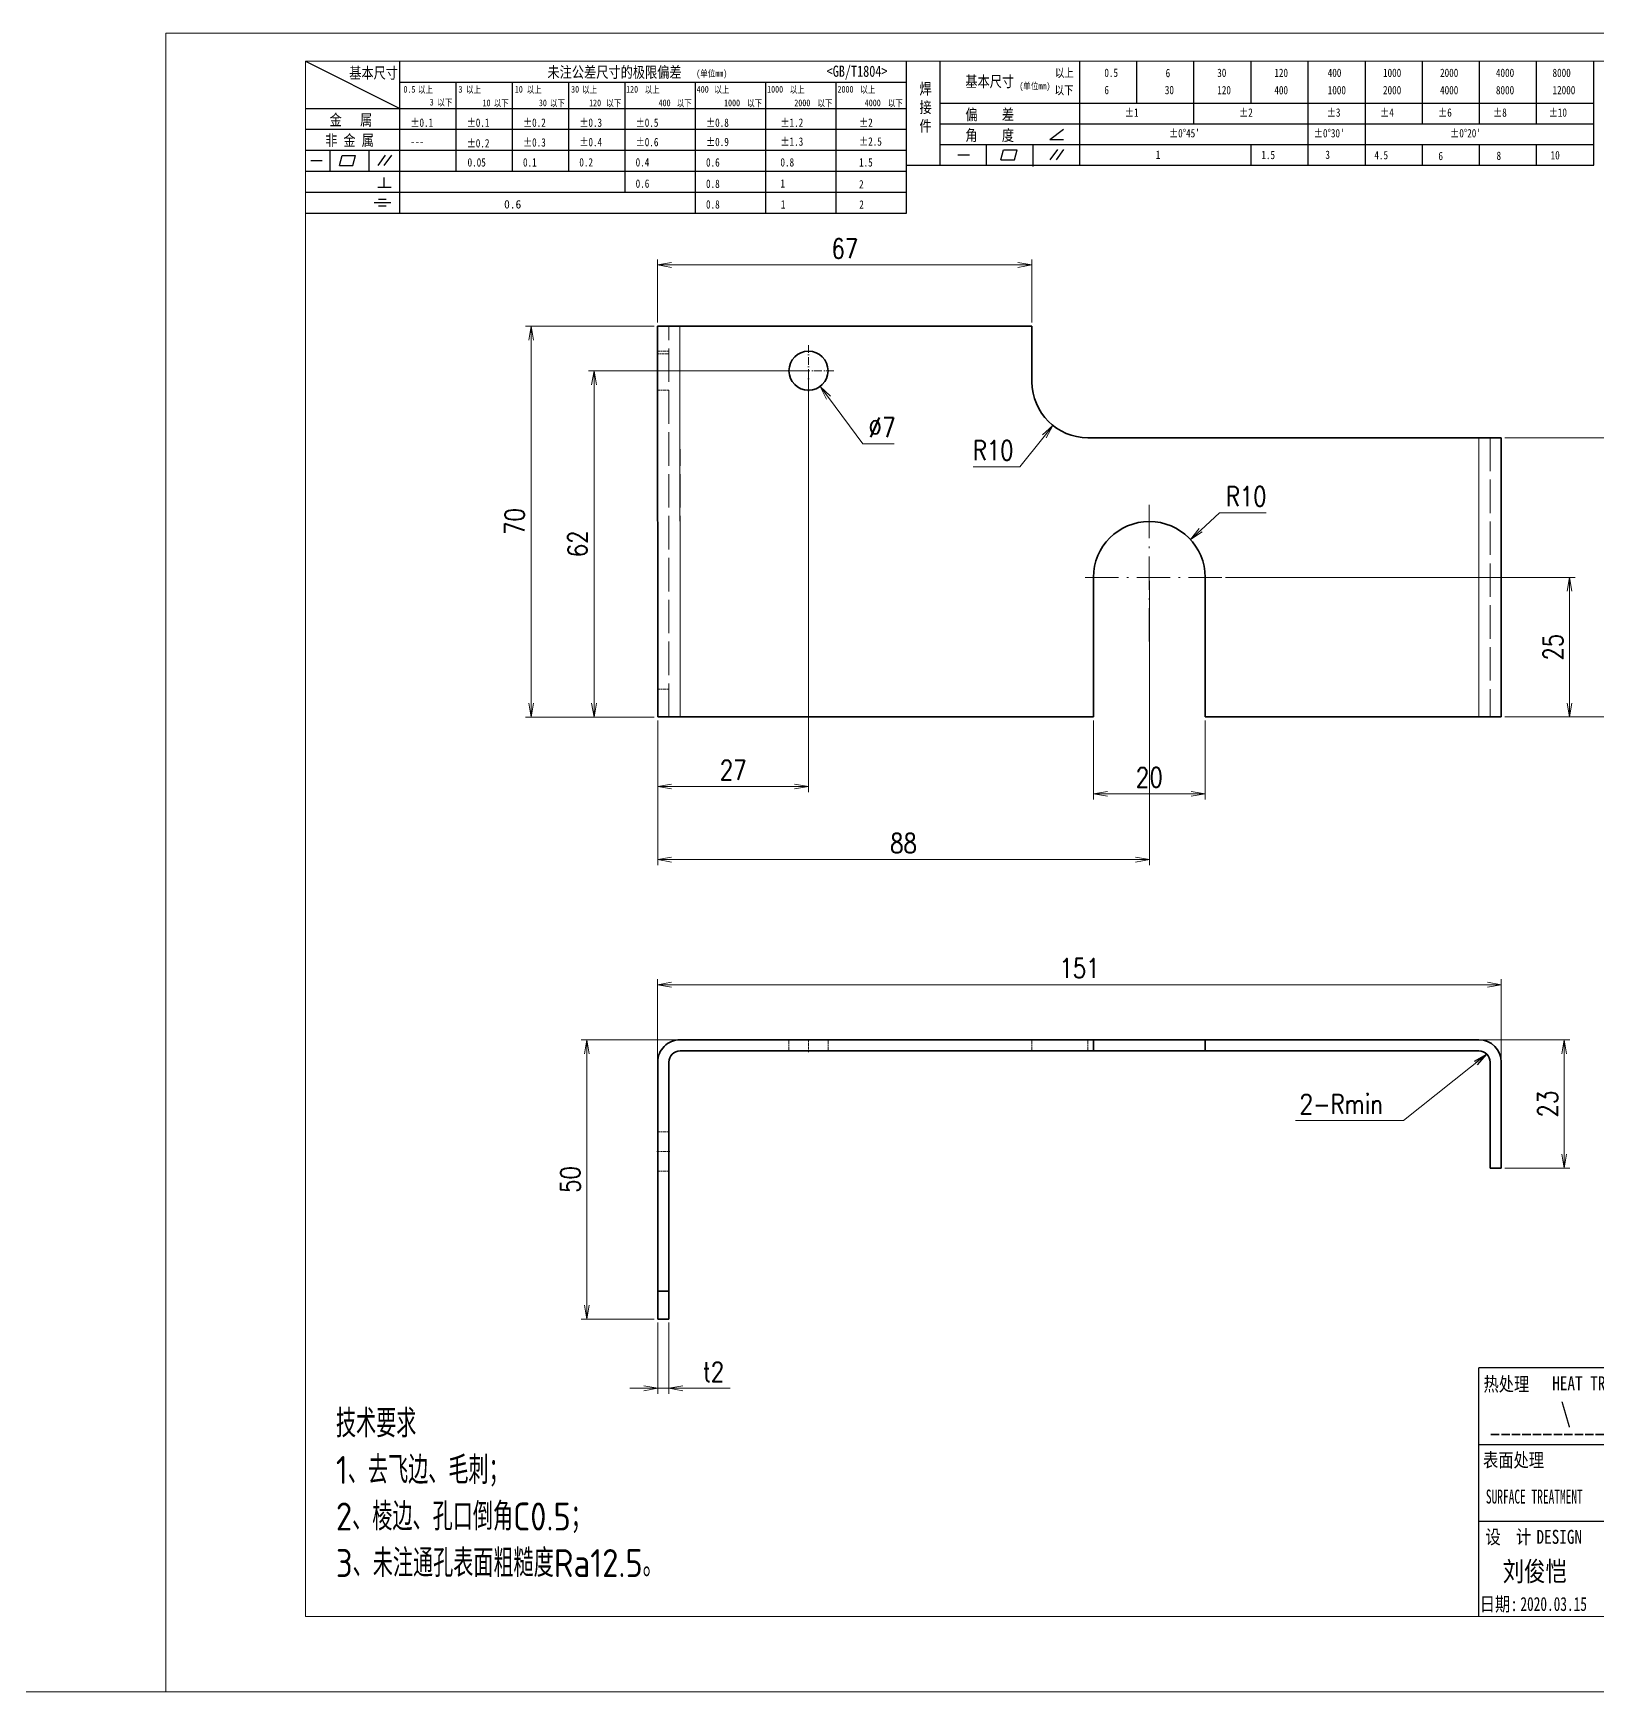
# Model space of a CAD drawing. Header units: millimetres. Extents: x 1333 to 359964, y -52803 to -5704.
# Drawn here: x 176252.7 to 176532.6, y -26401.6 to -26104.6 of the extents above; entities that cross this region are included whole.
import ezdxf
from ezdxf.enums import TextEntityAlignment as Align

# ---------------------------------------------------------------- set-up
doc = ezdxf.new("R2010")
doc.units = ezdxf.units.MM
doc.header["$LTSCALE"] = 0.5
for name, pattern in [('AM_ISO02W050x2', [3.75, 3, -0.75]), ('AM_ISO08W050x2', [9, 6, -0.75, 1.5, -0.75]), ('DASHDOT', [18.5, 12, -3, 0.5, -3]), ('DASHED', [15, 12, -3])]:
    doc.linetypes.add(name, pattern=pattern)
for name, color, linetype, lineweight in [('中心线', 2, 'AM_ISO08W050x2', 18), ('图框', 7, 'Continuous', 18), ('标注线', 3, 'Continuous', 18), ('热处理', 7, 'Continuous', 20), ('粗实线', 7, 'Continuous', 35), ('粗虚线', 6, 'AM_ISO02W050x2', 35), ('虚线', 1, 'AM_ISO02W050x2', 18)]:
    doc.layers.add(name, color=color, linetype=linetype, lineweight=lineweight)
doc.layers.add('图\\M+19E79\\M+195B6\\M+18E9A', color=7, linetype='Continuous')
doc.layers.add('打印-禁用', color=7, linetype='Continuous', lineweight=15, plot=False)
doc.styles.add('DIM', font='romans.shx', dxfattribs={"width": 0.8, "bigfont": 'bigfont.shx'})
doc.styles.add('国标', font='simfang.ttf', dxfattribs={"width": 0.8})
doc.styles.add('机械长仿宋', font='gbenor.shx', dxfattribs={"height": 1, "bigfont": 'gbcbig.shx'})
doc.dimstyles.new('DEH 1-1', dxfattribs={"dimtxt": 3.5, "dimasz": 2.5, "dimexe": 1, "dimexo": 0.625, "dimgap": 1.2, "dimtad": 1, "dimtoh": 1, "dimdsep": 46, "dimtxsty": 'DIM', "dimblk": 'OPEN', "dimcen": 0, "dimclrd": 8, "dimclre": 8, "dimclrt": 2, "dimazin": 2, "dimtfac": 0.5, "dimtmove": 0, "dimatfit": 3, "dimldrblk": 'OPEN', "dimfxl": 0, "dimtolj": 2, "dimlwd": 18, "dimlwe": 18, "dimarcsym": 0})
doc.dimstyles.new('DEH 1-1$0', dxfattribs={"dimtxt": 3.5, "dimasz": 2.5, "dimexe": 1, "dimexo": 0.625, "dimgap": 1.2, "dimtad": 1, "dimzin": 9, "dimdsep": 46, "dimtxsty": 'DIM', "dimblk": 'OPEN', "dimcen": 0, "dimclrd": 8, "dimclre": 8, "dimclrt": 2, "dimazin": 2, "dimtfac": 0.5, "dimtmove": 0, "dimatfit": 3, "dimldrblk": 'OPEN', "dimfxl": 0, "dimtolj": 2, "dimlwd": 18, "dimlwe": 18, "dimarcsym": 0})
doc.dimstyles.new('DEH 1-1$3', dxfattribs={"dimtxt": 3.5, "dimasz": 2.5, "dimexe": 1, "dimexo": 0.625, "dimgap": 1.2, "dimtad": 1, "dimtoh": 1, "dimdsep": 46, "dimtxsty": 'DIM', "dimblk": 'OPEN', "dimcen": 0, "dimclrd": 8, "dimclre": 8, "dimclrt": 2, "dimazin": 2, "dimtfac": 0.5, "dimtofl": 0, "dimtmove": 0, "dimatfit": 3, "dimldrblk": 'OPEN', "dimfxl": 0, "dimtolj": 2, "dimlwd": 18, "dimlwe": 18, "dimarcsym": 0})
doc.dimstyles.new('DEH 1-1$4', dxfattribs={"dimtxt": 3.5, "dimasz": 2.5, "dimexe": 1, "dimexo": 0.625, "dimgap": 1.2, "dimtad": 1, "dimtoh": 1, "dimdsep": 46, "dimtxsty": 'DIM', "dimblk": 'OPEN', "dimcen": 0, "dimclrd": 8, "dimclre": 8, "dimclrt": 2, "dimazin": 2, "dimtfac": 0.5, "dimtofl": 0, "dimtmove": 0, "dimatfit": 3, "dimldrblk": 'OPEN', "dimfxl": 0, "dimtolj": 2, "dimlwd": 18, "dimlwe": 18, "dimarcsym": 0})

# ---------------------------------------------------------------- blocks, each defined once
blk = doc.blocks.new('GZDEH零件A3图框V01版')
at = {"layer": '图\\M+19E79\\M+195B6\\M+18E9A', "color": 9}
for p, q in [((2882.49, -1554.46), (2899.37, -1562.92)), ((2899.37, -1581.67), (2899.37, -1554.46)), ((2990.09, -1581.67), (2990.09, -1554.46)), ((2996.09, -1573.08), (2996.09, -1554.46)), ((3021.09, -1561.98), (3021.09, -1554.46)), ((3031.31, -1561.98), (3031.31, -1554.46)), ((3041.53, -1561.98), (3041.53, -1554.46)), ((3051.75, -1561.98), (3051.75, -1554.46)), ((3061.98, -1561.98), (3061.98, -1554.46)), ((3072.2, -1561.98), (3072.2, -1554.46)), ((3082.42, -1561.98), (3082.42, -1554.46)), ((3092.64, -1561.98), (3092.64, -1554.46)), ((3102.86, -1561.98), (3102.86, -1554.46)), ((3113.09, -1573.08), (3113.09, -1554.46)), ((2899.37, -1558.24), (2990.09, -1558.24)), ((2909.45, -1574.17), (2909.45, -1558.24)), ((2919.53, -1574.17), (2919.53, -1558.24)), ((2929.61, -1574.17), (2929.61, -1558.24)), ((2939.69, -1577.92), (2939.69, -1558.24)), ((2952.29, -1581.67), (2952.29, -1558.24)), ((2964.89, -1581.67), (2964.89, -1558.24)), ((2977.49, -1581.67), (2977.49, -1558.24)), ((2996.09, -1561.98), (3113.09, -1561.98)), ((3021.09, -1573.08), (3021.09, -1561.98)), ((3041.53, -1565.68), (3041.53, -1561.98)), ((3061.98, -1573.08), (3061.98, -1561.98)), ((3072.2, -1573.08), (3072.2, -1561.98)), ((3082.42, -1565.68), (3082.42, -1561.98)), ((3092.64, -1565.68), (3092.64, -1561.98)), ((3102.86, -1565.68), (3102.86, -1561.98)), ((2882.49, -1562.92), (2990.09, -1562.92)), ((2882.49, -1566.67), (2990.09, -1566.67)), ((2996.09, -1565.68), (3113.09, -1565.68)), ((3015.75, -1568.51), (3018.15, -1566.66)), ((2882.49, -1570.42), (2990.09, -1570.42)), ((2886.92, -1574.12), (2886.92, -1570.42)), ((2893.91, -1574.12), (2893.91, -1570.42)), ((2996.09, -1569.38), (3113.09, -1569.38)), ((3004.42, -1573.08), (3004.42, -1569.38)), ((3006.97, -1572.12), (3007.45, -1570.33)), ((3007.45, -1570.33), (3009.86, -1570.33)), ((3009.39, -1572.12), (3009.86, -1570.33)), ((3012.75, -1573.08), (3012.75, -1569.38)), ((3015.75, -1568.51), (3018.15, -1568.51)), ((3015.81, -1572.12), (3017.15, -1570.26)), ((3016.89, -1572.12), (3018.23, -1570.26)), ((3051.75, -1573.08), (3051.75, -1569.38)), ((3082.42, -1573.08), (3082.42, -1569.48)), ((3092.64, -1573.08), (3092.64, -1569.38)), ((3102.86, -1573.08), (3102.86, -1569.38)), ((2883.43, -1572.27), (2885.49, -1572.27)), ((2888.59, -1573.16), (2889.07, -1571.37)), ((2888.59, -1573.16), (2891, -1573.16)), ((2889.07, -1571.37), (2891.48, -1571.37)), ((2891, -1573.16), (2891.48, -1571.37)), ((2895.52, -1573.16), (2896.85, -1571.3)), ((2896.6, -1573.16), (2897.94, -1571.3)), ((2990.09, -1573.08), (3113.09, -1573.08)), ((2999.26, -1571.23), (3001.32, -1571.23)), ((3006.97, -1572.12), (3009.39, -1572.12)), ((3012.75, -1573.33), (3012.75, -1573.08)), ((2882.49, -1574.17), (2990.09, -1574.17)), ((2895.42, -1577.05), (2897.81, -1577.05)), ((2896.58, -1577.05), (2896.58, -1575.28)), ((2882.49, -1577.92), (2990.09, -1577.92)), ((2894.79, -1579.77), (2897.77, -1579.77)), ((2895.57, -1579.17), (2896.92, -1579.17)), ((2882.49, -1581.67), (2990.09, -1581.67)), ((2895.57, -1580.37), (2896.93, -1580.37)), ((3272.49, -1788.46), (3092.49, -1788.46)), ((3181.99, -1802.21), (3092.49, -1802.21)), ((3181.99, -1815.96), (3092.49, -1815.96))]:
    blk.add_line(p, q, dxfattribs=at)
at = {"layer": '图\\M+19E79\\M+195B6\\M+18E9A', "color": 7}
blk.add_line((3272.49, -1788.46), (3092.49, -1788.46), dxfattribs=at)
at = {"layer": '图\\M+19E79\\M+195B6\\M+18E9A', "color": 9, "linetype": 'Continuous'}
blk.add_line((3092.49, -1832.96), (3092.49, -1788.46), dxfattribs=at)
at = {"layer": '图框', "linetype": 'Continuous'}
for p, q in [((2882.49, -1554.46), (2882.49, -1832.96)), ((3272.49, -1554.46), (2882.49, -1554.46)), ((2882.49, -1832.96), (3272.49, -1832.96))]:
    blk.add_line(p, q, dxfattribs=at)
at = {"layer": '打印-禁用', "linetype": 'Continuous'}
for p, q in [((2857.49, -1549.46), (2857.49, -1846.46)), ((3277.49, -1549.46), (2857.49, -1549.46)), ((2857.49, -1846.46), (3277.49, -1846.46))]:
    blk.add_line(p, q, dxfattribs=at)
at = {"layer": '图\\M+19E79\\M+195B6\\M+18E9A', "color": 9, "style": '国标'}
for s, height, width, p in [('基本尺寸', 2, 0.8, (2890.33, -1557.58)), ('未注公差尺寸的极限偏差', 2, 0.8, (2925.81, -1557.44)), ('<GB/T1804>', 2, 0.8, (2975.78, -1557.27)), ('以上', 1.5, 0.8, (3016.64, -1557.33)), ('0.5', 1.5, 0.8, (3025.49, -1557.3)), ('6', 1.5, 0.8, (3036.45, -1557.34)), ('30', 1.5, 0.8, (3045.69, -1557.31)), ('120', 1.5, 0.8, (3055.91, -1557.31)), ('400', 1.5, 0.8, (3065.46, -1557.31)), ('1000', 1.5, 0.8, (3075.36, -1557.31)), ('2000', 1.5, 0.8, (3085.57, -1557.31)), ('4000', 1.5, 0.8, (3095.57, -1557.31)), ('8000', 1.5, 0.8, (3105.7, -1557.31)), ('30', 1.2, 0.8, (2930.04, -1560.11)), ('基本尺寸', 2, 0.8, (3000.6, -1559.1)), ('以下', 1.5, 0.8, (3016.58, -1560.43)), ('6', 1.5, 0.8, (3025.49, -1560.38)), ('30', 1.5, 0.8, (3036.31, -1560.39)), ('120', 1.5, 0.8, (3045.69, -1560.41)), ('400', 1.5, 0.8, (3055.91, -1560.41)), ('1000', 1.5, 0.8, (3065.46, -1560.41)), ('2000', 1.5, 0.8, (3075.36, -1560.41)), ('4000', 1.5, 0.8, (3085.57, -1560.41)), ('8000', 1.5, 0.8, (3095.57, -1560.41)), ('12000', 1.5, 0.8, (3105.7, -1560.41)), ('金   属', 2, 0.8, (2886.82, -1565.98)), ('±0.1', 1.5, 0.8, (2901.27, -1566.23)), ('±0.1', 1.5, 0.8, (2911.35, -1566.23)), ('±0.2', 1.5, 0.8, (2921.43, -1566.23)), ('±0.3', 1.5, 0.8, (2931.51, -1566.23)), ('±0.5', 1.5, 0.8, (2941.59, -1566.23)), ('±0.8', 1.5, 0.8, (2954.19, -1566.23)), ('±1.2', 1.5, 0.8, (2967.51, -1566.23)), ('±2', 1.5, 0.8, (2981.58, -1566.23)), ('偏    差', 2, 0.8, (3000.6, -1565.04)), ('±1', 1.5, 0.8, (3029.16, -1564.42)), ('±2', 1.5, 0.8, (3049.61, -1564.42)), ('±3', 1.5, 0.8, (3065.3, -1564.42)), ('±4', 1.5, 0.8, (3074.85, -1564.42)), ('±6', 1.5, 0.8, (3085.22, -1564.42)), ('±8', 1.5, 0.8, (3095.06, -1564.42)), ('±10', 1.5, 0.8, (3105.02, -1564.42)), ('非 金 属', 2, 0.8, (2886.02, -1569.65)), ('±0.3', 1.5, 0.8, (2921.43, -1569.77)), ('±0.4', 1.5, 0.8, (2931.51, -1569.71)), ('±0.6', 1.5, 0.8, (2941.59, -1569.71)), ('±0.9', 1.5, 0.8, (2954.19, -1569.68)), ('±1.3', 1.5, 0.8, (2967.51, -1569.62)), ('±2.5', 1.5, 0.8, (2981.58, -1569.61)), ('角    度', 2, 0.8, (3000.6, -1568.74)), ("±0%%D45'", 1.5, 0.8, (3037.06, -1568.12)), ("±0%%D30'", 1.5, 0.8, (3062.98, -1568.12)), ("±0%%D20'", 1.5, 0.8, (3087.38, -1568.12)), ('---', 1.5, 0.8, (2901.27, -1569.65)), ('±0.2', 1.5, 0.8, (2911.35, -1569.92)), ('1', 1.5, 0.8, (3034.69, -1571.98)), ('1.5', 1.5, 0.8, (3053.59, -1572.01)), ('3', 1.5, 0.8, (3065.05, -1571.98)), ('4.5', 1.5, 0.8, (3073.82, -1572.05)), ('6', 1.5, 0.8, (3085.28, -1572.19)), ('8', 1.5, 0.8, (3095.68, -1572.15)), ('10', 1.5, 0.8, (3105.36, -1572.06)), ('0.1', 1.5, 0.8, (2921.43, -1573.34)), ('0.2', 1.5, 0.8, (2931.51, -1573.33)), ('0.4', 1.5, 0.8, (2941.59, -1573.33)), ('0.6', 1.5, 0.8, (2954.19, -1573.35)), ('0.8', 1.5, 0.8, (2967.51, -1573.33)), ('1.5', 1.5, 0.8, (2981.58, -1573.34)), ('0.6', 1.5, 0.8, (2941.59, -1577.14)), ('0.8', 1.5, 0.8, (2954.19, -1577.17)), ('1', 1.5, 0.8, (2967.51, -1577.12)), ('2', 1.5, 0.8, (2981.58, -1577.26)), ('0.8', 1.5, 0.8, (2954.19, -1580.87)), ('1', 1.5, 0.8, (2967.59, -1580.86)), ('2', 1.5, 0.8, (2981.62, -1580.89)), ('热处理', 2.5, 0.8, (3093.35, -1792.61)), ('表面处理', 2.5, 0.8, (3093.27, -1806.21)), ('SURFACE TREATMENT', 2.5, 0.6, (3093.77, -1812.75)), (' DESIGN', 2.5, 0.8, (3101.47, -1819.96))]:
    blk.add_text(s, height=height, dxfattribs=dict(at, width=width)).set_placement(p)
at = {"layer": '图\\M+19E79\\M+195B6\\M+18E9A', "color": 9, "lineweight": 15, "style": '国标', "width": 0.8}
for s, p in [('(单位mm)', (2952.44, -1557.27)), ('0.5', (2900.03, -1560.11)), ('以上', (2902.64, -1560.16)), ('3', (2909.88, -1560.11)), ('以上', (2911.25, -1560.16)), ('10', (2919.96, -1560.11)), ('以上', (2922.09, -1560.16)), ('以上', (2932.02, -1560.16)), ('120', (2939.88, -1560.11)), ('以上', (2943.21, -1560.16)), ('400', (2952.52, -1560.11)), ('以上', (2955.68, -1560.16)), ('1000', (2965.12, -1560.11)), ('以上', (2969.16, -1560.16)), ('2000', (2977.72, -1560.11)), ('以上', (2981.8, -1560.16)), ('(单位mm)', (3010.27, -1559.51)), ('3', (2904.73, -1562.41)), ('以下', (2906.1, -1562.46)), ('10', (2914.19, -1562.54)), ('以下', (2916.18, -1562.59)), ('30', (2924.27, -1562.54)), ('以下', (2926.26, -1562.59)), ('120', (2933.26, -1562.54)), ('以下', (2936.34, -1562.59)), ('400', (2945.7, -1562.54)), ('以下', (2948.94, -1562.59)), ('1000', (2957.41, -1562.54)), ('以下', (2961.54, -1562.59)), ('2000', (2969.99, -1562.54)), ('以下', (2974.14, -1562.59)), ('4000', (2982.59, -1562.54)), ('以下', (2986.74, -1562.59))]:
    blk.add_text(s, height=1.2, dxfattribs=at).set_placement(p)
at = {"layer": '图\\M+19E79\\M+195B6\\M+18E9A', "color": 9, "lineweight": 13, "style": '国标'}
blk.add_text('0.6', height=1.5, dxfattribs=at).set_placement((2918.05, -1580.85))
at = {"layer": '图\\M+19E79\\M+195B6\\M+18E9A', "color": 9, "style": '国标', "width": 0.8}
for s, p in [('HEAT TREAT', (3112.45, -1792.46)), ('设  计', (3097.79, -1819.96)), ('日期:', (3096.09, -1832))]:
    blk.add_text(s, height=2.5, dxfattribs=at).set_placement(p, align=Align.CENTER)
at = {"layer": '图\\M+19E79\\M+195B6\\M+18E9A', "color": 9, "style": '国标'}
for s, insert, char_height, width, attachment_point in [('焊\\P接\\P件', (2992.39, -1558.41), 2, 3.1877, 1), ('0.05', (2911.51, -1573.37), 1.5, 5.1982, 7)]:
    blk.add_mtext(s, dxfattribs=dict(at, insert=insert, char_height=char_height, width=width, attachment_point=attachment_point))
blk = doc.blocks.new('DEH A3')
at = {"layer": '图框'}
blk.add_blockref('GZDEH零件A3图框V01版', (-2857.49, 1846.46), dxfattribs=at)
blk = doc.blocks.new('_Open')
at = {"color": 0, "linetype": 'ByBlock', "lineweight": -2}
for p, q in [((-1, 0.17), (0, 0)), ((-1, -0.17), (0, 0)), ((0, 0), (-1, 0))]:
    blk.add_line(p, q, dxfattribs=at)
blk = doc.blocks.new('*D263')
at = {"layer": 'Defpoints', "color": 0, "transparency": 16777216}
for p in [(176368.51, -26284.8), (176351.84, -26334.8), (176364.51, -26334.8)]:
    blk.add_point(p, dxfattribs=at)
at = {"layer": '标注线', "color": 8, "lineweight": 18, "transparency": 16777216}
for p, q in [((176367.88, -26284.8), (176350.84, -26284.8)), ((176351.84, -26287.3), (176351.84, -26332.3)), ((176363.88, -26334.8), (176350.84, -26334.8))]:
    blk.add_line(p, q, dxfattribs=at)
at = {"layer": '标注线', "color": 8, "lineweight": 18, "transparency": 16777216, "xscale": 2.5, "yscale": 2.5, "zscale": 2.5}
for p, rotation in [((176351.84, -26284.8), 90), ((176351.84, -26334.8), 270)]:
    blk.add_blockref('_Open', p, dxfattribs=dict(at, rotation=rotation))
at = {"layer": '标注线', "color": 2, "transparency": 16777216, "insert": (176348.89, -26309.8), "char_height": 3.5, "attachment_point": 5, "rotation": 90, "style": 'DIM'}
blk.add_mtext('\\A2;50', dxfattribs=at)
blk = doc.blocks.new('*D264')
at = {"layer": 'Defpoints', "color": 0, "transparency": 16777216}
for p in [(176364.51, -26334.8), (176366.51, -26334.8), (176366.51, -26347.2)]:
    blk.add_point(p, dxfattribs=at)
at = {"layer": '标注线', "color": 8, "lineweight": 18, "transparency": 16777216}
for p, q in [((176364.51, -26335.43), (176364.51, -26348.2)), ((176366.51, -26335.43), (176366.51, -26348.2)), ((176362.01, -26347.2), (176359.51, -26347.2)), ((176364.51, -26347.2), (176366.51, -26347.2)), ((176369.01, -26347.2), (176377.51, -26347.2))]:
    blk.add_line(p, q, dxfattribs=at)
at = {"layer": '标注线', "color": 8, "lineweight": 18, "transparency": 16777216, "xscale": 2.5, "yscale": 2.5, "zscale": 2.5}
blk.add_blockref('_Open', (176364.51, -26347.2), dxfattribs=at)
at = {"layer": '标注线', "color": 8, "lineweight": 18, "transparency": 16777216, "xscale": 2.5, "yscale": 2.5, "zscale": 2.5, "rotation": 180}
blk.add_blockref('_Open', (176366.51, -26347.2), dxfattribs=at)
at = {"layer": '标注线', "color": 2, "transparency": 16777216, "insert": (176374.51, -26344.25), "char_height": 3.5, "attachment_point": 5, "style": 'DIM'}
blk.add_mtext('\\A2;t2', dxfattribs=at)
blk = doc.blocks.new('*D265')
at = {"layer": 'Defpoints', "color": 0, "transparency": 16777216}
for p in [(176515.51, -26274.93), (176364.5, -26288.8), (176515.51, -26288.8)]:
    blk.add_point(p, dxfattribs=at)
at = {"layer": '标注线', "color": 8, "lineweight": 18, "transparency": 16777216}
for p, q in [((176364.5, -26288.18), (176364.5, -26273.93)), ((176367, -26274.93), (176513.01, -26274.93)), ((176515.51, -26288.18), (176515.51, -26273.93))]:
    blk.add_line(p, q, dxfattribs=at)
at = {"layer": '标注线', "color": 8, "lineweight": 18, "transparency": 16777216, "xscale": 2.5, "yscale": 2.5, "zscale": 2.5, "rotation": 180}
blk.add_blockref('_Open', (176364.5, -26274.93), dxfattribs=at)
at = {"layer": '标注线', "color": 8, "lineweight": 18, "transparency": 16777216, "xscale": 2.5, "yscale": 2.5, "zscale": 2.5}
blk.add_blockref('_Open', (176515.51, -26274.93), dxfattribs=at)
at = {"layer": '标注线', "color": 2, "transparency": 16777216, "insert": (176440.01, -26271.98), "char_height": 3.5, "attachment_point": 5, "style": 'DIM'}
blk.add_mtext('\\A2;151', dxfattribs=at)
blk = doc.blocks.new('*D266')
at = {"layer": 'Defpoints', "color": 0, "transparency": 16777216}
for p in [(176511.51, -26284.8), (176515.51, -26307.8), (176526.76, -26307.8)]:
    blk.add_point(p, dxfattribs=at)
at = {"layer": '标注线', "color": 8, "lineweight": 18, "transparency": 16777216}
for p, q in [((176512.13, -26284.8), (176527.76, -26284.8)), ((176526.76, -26287.3), (176526.76, -26305.3)), ((176516.13, -26307.8), (176527.76, -26307.8))]:
    blk.add_line(p, q, dxfattribs=at)
at = {"layer": '标注线', "color": 8, "lineweight": 18, "transparency": 16777216, "xscale": 2.5, "yscale": 2.5, "zscale": 2.5}
for p, rotation in [((176526.76, -26284.8), 90), ((176526.76, -26307.8), 270)]:
    blk.add_blockref('_Open', p, dxfattribs=dict(at, rotation=rotation))
at = {"layer": '标注线', "color": 2, "transparency": 16777216, "insert": (176523.81, -26296.3), "char_height": 3.5, "attachment_point": 5, "rotation": 90, "style": 'DIM'}
blk.add_mtext('\\A2;23', dxfattribs=at)
blk = doc.blocks.new('*D267')
at = {"layer": 'Defpoints', "color": 0, "transparency": 16777216}
for p in [(176465.51, -26201.99), (176515.51, -26226.99), (176527.72, -26226.99)]:
    blk.add_point(p, dxfattribs=at)
at = {"layer": '标注线', "color": 8, "lineweight": 18, "transparency": 16777216}
for p, q in [((176466.13, -26201.99), (176528.72, -26201.99)), ((176527.72, -26204.49), (176527.72, -26224.49)), ((176516.13, -26226.99), (176528.72, -26226.99))]:
    blk.add_line(p, q, dxfattribs=at)
at = {"layer": '标注线', "color": 8, "lineweight": 18, "transparency": 16777216, "xscale": 2.5, "yscale": 2.5, "zscale": 2.5}
for p, rotation in [((176527.72, -26201.99), 90), ((176527.72, -26226.99), 270)]:
    blk.add_blockref('_Open', p, dxfattribs=dict(at, rotation=rotation))
at = {"layer": '标注线', "color": 2, "transparency": 16777216, "insert": (176524.77, -26214.49), "char_height": 3.5, "attachment_point": 5, "rotation": 90, "style": 'DIM'}
blk.add_mtext('\\A2;25', dxfattribs=at)
blk = doc.blocks.new('*D268')
at = {"layer": 'Defpoints', "color": 0, "transparency": 16777216}
for p in [(176515.51, -26176.99), (176516.13, -26226.99), (176541.37, -26226.99)]:
    blk.add_point(p, dxfattribs=at)
at = {"layer": '标注线', "color": 8, "lineweight": 18, "transparency": 16777216}
for p, q in [((176516.13, -26176.99), (176542.37, -26176.99)), ((176541.37, -26179.49), (176541.37, -26224.49)), ((176516.76, -26226.99), (176542.37, -26226.99))]:
    blk.add_line(p, q, dxfattribs=at)
at = {"layer": '标注线', "color": 8, "lineweight": 18, "transparency": 16777216, "xscale": 2.5, "yscale": 2.5, "zscale": 2.5}
for p, rotation in [((176541.37, -26176.99), 90), ((176541.37, -26226.99), 270)]:
    blk.add_blockref('_Open', p, dxfattribs=dict(at, rotation=rotation))
at = {"layer": '标注线', "color": 2, "transparency": 16777216, "insert": (176538.42, -26201.99), "char_height": 3.5, "attachment_point": 5, "rotation": 90, "style": 'DIM'}
blk.add_mtext('\\A2;50', dxfattribs=at)
blk = doc.blocks.new('*D269')
at = {"layer": 'Defpoints', "color": 0, "transparency": 16777216}
for p in [(176452.51, -26201.99), (176364.51, -26227), (176364.51, -26252.54)]:
    blk.add_point(p, dxfattribs=at)
at = {"layer": '标注线', "color": 8, "lineweight": 18, "transparency": 16777216}
for p, q in [((176452.51, -26202.62), (176452.51, -26253.54)), ((176364.51, -26227.62), (176364.51, -26253.54)), ((176450.01, -26252.54), (176367.01, -26252.54))]:
    blk.add_line(p, q, dxfattribs=at)
at = {"layer": '标注线', "color": 8, "lineweight": 18, "transparency": 16777216, "xscale": 2.5, "yscale": 2.5, "zscale": 2.5, "rotation": 180}
blk.add_blockref('_Open', (176364.51, -26252.54), dxfattribs=at)
at = {"layer": '标注线', "color": 8, "lineweight": 18, "transparency": 16777216, "xscale": 2.5, "yscale": 2.5, "zscale": 2.5}
blk.add_blockref('_Open', (176452.51, -26252.54), dxfattribs=at)
at = {"layer": '标注线', "color": 2, "transparency": 16777216, "insert": (176408.51, -26249.59), "char_height": 3.5, "attachment_point": 5, "style": 'DIM'}
blk.add_mtext('\\A2;88', dxfattribs=at)
blk = doc.blocks.new('*D270')
at = {"layer": 'Defpoints', "color": 0, "transparency": 16777216}
for p in [(176391.51, -26164.99), (176364.51, -26227), (176364.51, -26239.44)]:
    blk.add_point(p, dxfattribs=at)
at = {"layer": '标注线', "color": 8, "lineweight": 18, "transparency": 16777216}
for p, q in [((176391.51, -26165.62), (176391.51, -26240.44)), ((176364.51, -26227.62), (176364.51, -26240.44)), ((176389.01, -26239.44), (176367.01, -26239.44))]:
    blk.add_line(p, q, dxfattribs=at)
at = {"layer": '标注线', "color": 8, "lineweight": 18, "transparency": 16777216, "xscale": 2.5, "yscale": 2.5, "zscale": 2.5, "rotation": 180}
blk.add_blockref('_Open', (176364.51, -26239.44), dxfattribs=at)
at = {"layer": '标注线', "color": 8, "lineweight": 18, "transparency": 16777216, "xscale": 2.5, "yscale": 2.5, "zscale": 2.5}
blk.add_blockref('_Open', (176391.51, -26239.44), dxfattribs=at)
at = {"layer": '标注线', "color": 2, "transparency": 16777216, "insert": (176378.01, -26236.49), "char_height": 3.5, "attachment_point": 5, "style": 'DIM'}
blk.add_mtext('\\A2;27', dxfattribs=at)
blk = doc.blocks.new('*D271')
at = {"layer": 'Defpoints', "color": 0, "transparency": 16777216}
for p in [(176391.51, -26164.99), (176353.12, -26227), (176364.51, -26227)]:
    blk.add_point(p, dxfattribs=at)
at = {"layer": '标注线', "color": 8, "lineweight": 18, "transparency": 16777216}
for p, q in [((176390.88, -26164.99), (176352.12, -26164.99)), ((176353.12, -26167.49), (176353.12, -26224.5)), ((176363.88, -26227), (176352.12, -26227))]:
    blk.add_line(p, q, dxfattribs=at)
at = {"layer": '标注线', "color": 8, "lineweight": 18, "transparency": 16777216, "xscale": 2.5, "yscale": 2.5, "zscale": 2.5}
for p, rotation in [((176353.12, -26164.99), 90), ((176353.12, -26227), 270)]:
    blk.add_blockref('_Open', p, dxfattribs=dict(at, rotation=rotation))
at = {"layer": '标注线', "color": 2, "transparency": 16777216, "insert": (176350.17, -26195.99), "char_height": 3.5, "attachment_point": 5, "rotation": 90, "style": 'DIM'}
blk.add_mtext('\\A2;62', dxfattribs=at)
blk = doc.blocks.new('*D272')
at = {"layer": 'Defpoints', "color": 0, "transparency": 16777216}
for p in [(176364.5, -26157), (176341.87, -26227), (176363.88, -26227)]:
    blk.add_point(p, dxfattribs=at)
at = {"layer": '标注线', "color": 8, "lineweight": 18, "transparency": 16777216}
for p, q in [((176363.88, -26157), (176340.87, -26157)), ((176341.87, -26159.5), (176341.87, -26224.5)), ((176363.26, -26227), (176340.87, -26227))]:
    blk.add_line(p, q, dxfattribs=at)
at = {"layer": '标注线', "color": 8, "lineweight": 18, "transparency": 16777216, "xscale": 2.5, "yscale": 2.5, "zscale": 2.5}
for p, rotation in [((176341.87, -26157), 90), ((176341.87, -26227), 270)]:
    blk.add_blockref('_Open', p, dxfattribs=dict(at, rotation=rotation))
at = {"layer": '标注线', "color": 2, "transparency": 16777216, "insert": (176338.92, -26192), "char_height": 3.5, "attachment_point": 5, "rotation": 90, "style": 'DIM'}
blk.add_mtext('\\A2;70', dxfattribs=at)
blk = doc.blocks.new('*D273')
at = {"layer": 'Defpoints', "color": 0, "transparency": 16777216}
for p in [(176431.5, -26146.06), (176364.5, -26157), (176431.5, -26156.99)]:
    blk.add_point(p, dxfattribs=at)
at = {"layer": '标注线', "color": 8, "lineweight": 18, "transparency": 16777216}
for p, q in [((176364.5, -26156.37), (176364.5, -26145.06)), ((176367, -26146.06), (176429, -26146.06)), ((176431.5, -26156.37), (176431.5, -26145.06))]:
    blk.add_line(p, q, dxfattribs=at)
at = {"layer": '标注线', "color": 8, "lineweight": 18, "transparency": 16777216, "xscale": 2.5, "yscale": 2.5, "zscale": 2.5, "rotation": 180}
blk.add_blockref('_Open', (176364.5, -26146.06), dxfattribs=at)
at = {"layer": '标注线', "color": 8, "lineweight": 18, "transparency": 16777216, "xscale": 2.5, "yscale": 2.5, "zscale": 2.5}
blk.add_blockref('_Open', (176431.5, -26146.06), dxfattribs=at)
at = {"layer": '标注线', "color": 2, "transparency": 16777216, "insert": (176398, -26143.11), "char_height": 3.5, "attachment_point": 5, "style": 'DIM'}
blk.add_mtext('\\A2;67', dxfattribs=at)
blk = doc.blocks.new('*D274')
at = {"layer": 'Defpoints', "color": 0, "transparency": 16777216}
for p in [(176442.51, -26226.99), (176462.51, -26226.99), (176462.51, -26240.75)]:
    blk.add_point(p, dxfattribs=at)
at = {"layer": '标注线', "color": 8, "lineweight": 18, "transparency": 16777216}
for p, q in [((176442.51, -26227.62), (176442.51, -26241.75)), ((176462.51, -26227.61), (176462.51, -26241.75)), ((176445.01, -26240.75), (176460.01, -26240.75))]:
    blk.add_line(p, q, dxfattribs=at)
at = {"layer": '标注线', "color": 8, "lineweight": 18, "transparency": 16777216, "xscale": 2.5, "yscale": 2.5, "zscale": 2.5, "rotation": 180}
blk.add_blockref('_Open', (176442.51, -26240.75), dxfattribs=at)
at = {"layer": '标注线', "color": 8, "lineweight": 18, "transparency": 16777216, "xscale": 2.5, "yscale": 2.5, "zscale": 2.5}
blk.add_blockref('_Open', (176462.51, -26240.75), dxfattribs=at)
at = {"layer": '标注线', "color": 2, "transparency": 16777216, "insert": (176452.51, -26237.8), "char_height": 3.5, "attachment_point": 5, "style": 'DIM'}
blk.add_mtext('\\A2;20', dxfattribs=at)
blk = doc.blocks.new('*D275')
at = {"layer": 'Defpoints', "color": 0, "transparency": 16777216}
for p in [(176459.86, -26195.22), (176452.51, -26201.99)]:
    blk.add_point(p, dxfattribs=at)
at = {"layer": '标注线', "color": 8, "lineweight": 18, "transparency": 16777216}
for p, q in [((176465.04, -26190.45), (176461.7, -26193.52)), ((176473.44, -26190.45), (176465.04, -26190.45))]:
    blk.add_line(p, q, dxfattribs=at)
at = {"layer": '标注线', "color": 8, "lineweight": 18, "transparency": 16777216, "xscale": 2.5, "yscale": 2.5, "zscale": 2.5, "rotation": 222.6392806441101}
blk.add_blockref('_Open', (176459.86, -26195.22), dxfattribs=at)
at = {"layer": '标注线', "color": 2, "transparency": 16777216, "insert": (176469.84, -26187.5), "char_height": 3.5, "attachment_point": 5, "style": 'DIM'}
blk.add_mtext('\\A2;R10', dxfattribs=at)
blk = doc.blocks.new('*D276')
at = {"layer": 'Defpoints', "color": 0, "transparency": 16777216}
for p in [(176441.51, -26166.99), (176435.26, -26174.8)]:
    blk.add_point(p, dxfattribs=at)
at = {"layer": '标注线', "color": 8, "lineweight": 18, "transparency": 16777216}
for p, q in [((176429.35, -26182.19), (176433.7, -26176.75)), ((176420.95, -26182.19), (176429.35, -26182.19))]:
    blk.add_line(p, q, dxfattribs=at)
at = {"layer": '标注线', "color": 8, "lineweight": 18, "transparency": 16777216, "xscale": 2.5, "yscale": 2.5, "zscale": 2.5, "rotation": 51.34869027329327}
blk.add_blockref('_Open', (176435.26, -26174.8), dxfattribs=at)
at = {"layer": '标注线', "color": 2, "transparency": 16777216, "insert": (176424.55, -26179.24), "char_height": 3.5, "attachment_point": 5, "style": 'DIM'}
blk.add_mtext('\\A2;R10', dxfattribs=at)
blk = doc.blocks.new('*D277')
at = {"layer": 'Defpoints', "color": 0, "transparency": 16777216}
for p in [(176389.41, -26162.19), (176393.6, -26167.8)]:
    blk.add_point(p, dxfattribs=at)
at = {"layer": '标注线', "color": 8, "lineweight": 18, "transparency": 16777216}
for p, q in [((176401.26, -26178.08), (176395.09, -26169.8)), ((176406.86, -26178.08), (176401.26, -26178.08))]:
    blk.add_line(p, q, dxfattribs=at)
at = {"layer": '标注线', "color": 8, "lineweight": 18, "transparency": 16777216, "xscale": 2.5, "yscale": 2.5, "zscale": 2.5, "rotation": 126.6963535312671}
blk.add_blockref('_Open', (176393.6, -26167.8), dxfattribs=at)
at = {"layer": '标注线', "color": 2, "transparency": 16777216, "insert": (176404.66, -26175.13), "char_height": 3.5, "attachment_point": 5, "style": 'DIM'}
blk.add_mtext('\\A2;∅7', dxfattribs=at)

msp = doc.modelspace()

# ---------------------------------------------------------------- linework, layer by layer
at = {"color": 7, "lineweight": 13}
for p, q in [((176368.505, -26156.995), (176368.509, -26226.995)), ((176511.509, -26226.987), (176511.506, -26176.987))]:
    msp.add_line(p, q, dxfattribs=at)
at = {"layer": '中心线', "linetype": 'DASHDOT', "lineweight": 13, "ltscale": 0.227499}
for p, q in [((176391.505, -26160.444), (176391.505, -26169.544)), ((176396.055, -26164.994), (176386.955, -26164.994))]:
    msp.add_line(p, q, dxfattribs=at)
at = {"layer": '中心线', "linetype": 'DASHDOT', "lineweight": 13, "ltscale": 0.060013}
msp.add_line((176366.705, -26164.995), (176364.305, -26164.996), dxfattribs=at)
at = {"layer": '中心线', "linetype": 'DASHDOT', "lineweight": 13}
for p, q in [((176452.507, -26188.99), (176452.507, -26214.99)), ((176465.507, -26201.99), (176439.507, -26201.99))]:
    msp.add_line(p, q, dxfattribs=at)
at = {"layer": '中心线', "linetype": 'DASHDOT', "lineweight": 13, "ltscale": 0.060001}
msp.add_line((176391.505, -26287.001), (176391.505, -26284.601), dxfattribs=at)
at = {"layer": '中心线', "linetype": 'DASHDOT', "lineweight": 13, "ltscale": 0.060019}
msp.add_line((176366.705, -26304.801), (176364.304, -26304.801), dxfattribs=at)
at = {"layer": '标注线'}
msp.add_line((160574.502, -26401.55), (179981.94, -26401.55), dxfattribs=at)
at = {"layer": '粗实线', "lineweight": 35, "ltscale": 0.1}
for p, q in [((176364.505, -26156.996), (176368.505, -26156.995)), ((176511.506, -26176.987), (176515.506, -26176.987)), ((176368.509, -26226.995), (176364.509, -26226.996)), ((176515.509, -26226.987), (176511.509, -26226.987))]:
    msp.add_line(p, q, dxfattribs=at)
at = {"layer": '粗实线', "lineweight": 35}
for p, q in [((176364.505, -26156.996), (176364.509, -26226.996)), ((176368.505, -26156.995), (176431.505, -26156.992)), ((176441.506, -26176.991), (176511.506, -26176.987)), ((176515.509, -26226.987), (176515.506, -26176.987)), ((176442.507, -26201.991), (176442.509, -26226.991)), ((176462.509, -26226.99), (176462.507, -26201.99)), ((176442.509, -26226.991), (176368.509, -26226.995)), ((176511.509, -26226.987), (176462.509, -26226.99)), ((176442.509, -26284.801), (176368.509, -26284.801)), ((176442.509, -26286.801), (176368.509, -26286.801)), ((176511.509, -26284.801), (176462.509, -26284.801)), ((176511.509, -26286.801), (176462.509, -26286.801)), ((176364.509, -26288.801), (176364.509, -26329.801)), ((176366.509, -26288.801), (176366.509, -26329.801))]:
    msp.add_line(p, q, dxfattribs=at)
at = {"layer": '粗实线', "lineweight": 35, "ltscale": 0.25}
msp.add_line((176431.505, -26156.992), (176431.505, -26166.992), dxfattribs=at)
at = {"layer": '粗实线', "lineweight": 35, "ltscale": 0.5}
msp.add_line((176442.507, -26284.801), (176462.507, -26284.801), dxfattribs=at)
at = {"layer": '粗实线', "lineweight": 35, "ltscale": 0.05}
for p, q in [((176442.509, -26284.801), (176442.509, -26286.801)), ((176462.509, -26284.801), (176462.509, -26286.801)), ((176515.509, -26307.801), (176513.509, -26307.801)), ((176366.509, -26329.801), (176364.509, -26329.801)), ((176366.509, -26334.801), (176364.509, -26334.801))]:
    msp.add_line(p, q, dxfattribs=at)
at = {"layer": '粗实线', "lineweight": 35, "ltscale": 0.499951}
msp.add_line((176462.507, -26286.801), (176442.509, -26286.801), dxfattribs=at)
at = {"layer": '粗实线', "lineweight": 35, "ltscale": 0.475}
for p, q in [((176513.509, -26307.801), (176513.509, -26288.801)), ((176515.509, -26288.801), (176515.509, -26307.801))]:
    msp.add_line(p, q, dxfattribs=at)
at = {"layer": '粗实线', "lineweight": 35, "ltscale": 0.125}
for p, q in [((176364.509, -26334.801), (176364.509, -26329.801)), ((176366.509, -26329.801), (176366.509, -26334.801))]:
    msp.add_line(p, q, dxfattribs=at)
at = {"layer": '粗实线', "lineweight": 35}
msp.add_circle((176391.505, -26164.994), 3.5, dxfattribs=at)
for centre, radius, start, end in [((176441.505, -26166.991), 10, 180.00345, 270.00345), ((176452.507, -26201.99), 10, 0.00345, 180.00345), ((176368.509, -26288.801), 4, 89.99999, 179.99999), ((176368.509, -26288.801), 2, 89.99999, 179.99999), ((176511.509, -26288.801), 4, 359.99999, 89.99999), ((176511.509, -26288.801), 2, 359.99999, 89.99999)]:
    msp.add_arc(centre, radius, start, end, dxfattribs=at)
at = {"layer": '粗虚线'}
msp.add_line((176513.638, -26355.479), (176541.499, -26355.479), dxfattribs=at)
at = {"layer": '虚线', "linetype": 'DASHED', "lineweight": 13}
for p, q in [((176366.509, -26226.995), (176366.505, -26156.995)), ((176368.509, -26226.995), (176368.505, -26156.995)), ((176511.506, -26176.987), (176511.509, -26226.987)), ((176513.506, -26176.987), (176513.509, -26226.987))]:
    msp.add_line(p, q, dxfattribs=at)
at = {"layer": '虚线', "linetype": 'DASHED', "lineweight": 13, "ltscale": 0.05}
for p, q in [((176366.505, -26161.495), (176364.505, -26161.496)), ((176364.505, -26161.995), (176366.505, -26161.995)), ((176366.505, -26168.495), (176364.505, -26168.496)), ((176366.509, -26221.995), (176364.509, -26221.995)), ((176388.005, -26286.801), (176388.005, -26284.801)), ((176395.005, -26286.801), (176395.005, -26284.801)), ((176431.505, -26286.801), (176431.505, -26284.801)), ((176441.506, -26286.801), (176441.506, -26284.801)), ((176366.505, -26301.301), (176364.505, -26301.301)), ((176366.505, -26308.301), (176364.505, -26308.301)), ((176364.505, -26329.801), (176366.505, -26329.801))]:
    msp.add_line(p, q, dxfattribs=at)
at = {"layer": '虚线', "linetype": 'DASHED', "lineweight": 13, "ltscale": 4.87667e-05}
msp.add_line((176442.509, -26286.801), (176442.507, -26286.801), dxfattribs=at)
at = {"layer": '虚线', "linetype": 'DASHED', "lineweight": 13, "ltscale": 3.76638e-05}
msp.add_line((176462.509, -26284.801), (176462.507, -26284.801), dxfattribs=at)
at = {"layer": '虚线', "linetype": 'DASHED', "lineweight": 13, "ltscale": 0.000105459}
for p, q in [((176364.505, -26288.801), (176364.509, -26288.801)), ((176366.509, -26288.801), (176366.505, -26288.801))]:
    msp.add_line(p, q, dxfattribs=at)

# ---------------------------------------------------------------- block references
at = {"layer": '图框'}
msp.add_blockref('DEH A3', (176276.464, -26401.55), dxfattribs=at)

# ---------------------------------------------------------------- texts
at = {"layer": '图\\M+19E79\\M+195B6\\M+18E9A', "color": 3, "style": '国标'}
for s, height, width, p in [('刘俊恺', 3.5, 0.8, (176515.762, -26381.734)), ('2020.03.15', 2.5, 0.7, (176518.927, -26387.07))]:
    msp.add_text(s, height=height, dxfattribs=dict(at, width=width)).set_placement(p)
at = {"layer": '标注线', "color": 2, "insert": (176494.289, -26298.072), "char_height": 3.5, "attachment_point": 9, "style": 'DIM'}
msp.add_mtext('\\A2;2-Rmin', dxfattribs=at)
at = {"layer": '标注线', "color": 2, "insert": (176306.918, -26380.994), "char_height": 5, "width": 114.82461, "attachment_point": 7, "style": '机械长仿宋'}
msp.add_mtext('\\A2;技术要求\\P1、去飞边、毛刺；\\P2、棱边、孔口倒角C0.5；\\P3、未注通孔表面粗糙度Ra12.5。', dxfattribs=at)
at = {"layer": '热处理', "color": 3, "style": '国标', "width": 0.8}
msp.add_text('\\', height=3.5, dxfattribs=at).set_placement((176527.043, -26353.354), align=Align.CENTER)

# ---------------------------------------------------------------- dimensions: what is measured, and where the dimension line sits
at = {"layer": '标注线'}
for base, p1, p2, picture, middle in [((176431.505, -26146.057), (176364.505, -26156.996), (176431.505, -26156.992), '*D273', (176398.005, -26143.107)), ((176364.509, -26239.435), (176391.505, -26164.994), (176364.509, -26226.996), '*D270', (176378.007, -26236.485)), ((176364.509, -26252.544), (176452.507, -26201.99), (176364.509, -26226.996), '*D269', (176408.508, -26249.594)), ((176462.509, -26240.75), (176442.509, -26226.991), (176462.509, -26226.99), '*D274', (176452.509, -26237.8)), ((176515.509, -26274.934), (176364.505, -26288.801), (176515.509, -26288.801), '*D265', (176440.007, -26271.984))]:
    dim = msp.add_linear_dim(base=base, p1=p1, p2=p2, dimstyle='DEH 1-1$0', dxfattribs=at)
    dim.commit()
    dim.dimension.update_dxf_attribs({"geometry": picture, "text_midpoint": middle})
for base, p1, p2, picture, middle in [((176341.872, -26226.996), (176364.505, -26156.996), (176363.884, -26226.996), '*D272', (176338.922, -26191.996)), ((176353.117, -26226.996), (176391.505, -26164.994), (176364.509, -26226.996), '*D271', (176350.167, -26195.995)), ((176541.373, -26226.987), (176515.506, -26176.987), (176516.134, -26226.987), '*D268', (176538.423, -26201.987)), ((176527.718, -26226.987), (176465.507, -26201.99), (176515.509, -26226.987), '*D267', (176524.768, -26214.488)), ((176351.839, -26334.801), (176368.509, -26284.801), (176364.509, -26334.801), '*D263', (176348.889, -26309.801)), ((176526.758, -26307.801), (176511.509, -26284.801), (176515.509, -26307.801), '*D266', (176523.808, -26296.301))]:
    dim = msp.add_linear_dim(base=base, p1=p1, p2=p2, angle=90, dimstyle='DEH 1-1$0', dxfattribs=at)
    dim.commit()
    dim.dimension.update_dxf_attribs({"geometry": picture, "text_midpoint": middle})
dim = msp.add_diameter_dim_2p(p1=(176389.414, -26162.188), p2=(176393.597, -26167.8), dimstyle='DEH 1-1$3', dxfattribs=at)
dim.commit()
dim.dimension.update_dxf_attribs({"geometry": '*D277', "text_midpoint": (176404.656, -26178.077), "dimtype": 163})
for center, mpoint, picture, middle in [((176441.505, -26166.991), (176435.259, -26174.801), '*D276', (176424.552, -26182.188)), ((176452.507, -26201.99), (176459.864, -26195.217), '*D275', (176469.844, -26190.446))]:
    dim = msp.add_radius_dim(center=center, mpoint=mpoint, dimstyle='DEH 1-1$4', dxfattribs=at)
    dim.commit()
    dim.dimension.update_dxf_attribs({"geometry": picture, "text_midpoint": middle, "dimtype": 164})
dim = msp.add_linear_dim(base=(176366.509, -26347.201), p1=(176364.509, -26334.801), p2=(176366.509, -26334.801), text='t<>', dimstyle='DEH 1-1$0', dxfattribs=at)
dim.commit()
dim.dimension.update_dxf_attribs({"geometry": '*D264', "text_midpoint": (176374.509, -26344.251)})

# ---------------------------------------------------------------- leaders
at = {"layer": '标注线', "annotation_type": 0, "has_hookline": 1, "hookline_direction": 1, "text_width": 15.6}
msp.add_leader([(176512.923, -26287.387), (176497.989, -26299.272), (176495.489, -26299.272)], dimstyle='DEH 1-1', override={"dimgap": 1.2, "dimtad": 1}, dxfattribs=at)

doc.saveas('drawing.dxf')
